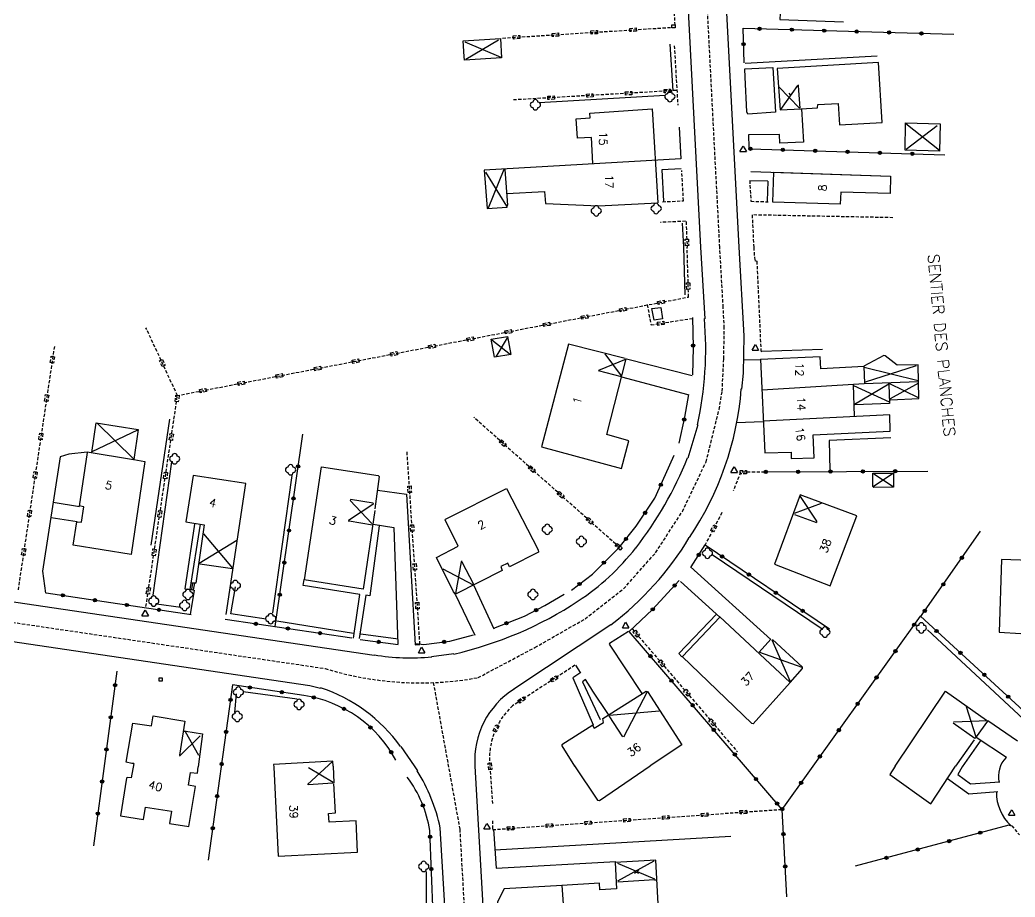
# Model space of a CAD drawing. Header units: millimetres. Extents: x 115992 to 117000, y 129000 to 130003.
# Drawn here: x 116763 to 116916.6, y 129149.7 to 129285.1 of the extents above; entities that cross this region are included whole.
import ezdxf
from ezdxf.enums import TextEntityAlignment as Align

# ---------------------------------------------------------------- set-up
doc = ezdxf.new("R2010")
doc.units = ezdxf.units.MM
doc.linetypes.add('DASHED', pattern=[0.75, 0.5, -0.25])
for name, color, linetype in [('W0001', 6, 'DASHED'), ('W0008', 7, 'CONTINUOUS'), ('W0100', 7, 'CONTINUOUS'), ('W0112', 1, 'DASHED'), ('W0300', 7, 'CONTINUOUS'), ('W0310', 3, 'CONTINUOUS'), ('W0322', 7, 'CONTINUOUS'), ('W0471', 7, 'CONTINUOUS'), ('W0989', 7, 'CONTINUOUS'), ('W0991', 7, 'CONTINUOUS')]:
    doc.layers.add(name, color=color, linetype=linetype)
doc.styles.get("Standard").update_dxf_attribs({"font": 'romans.shx', "width": 0.85})

msp = doc.modelspace()

# ---------------------------------------------------------------- linework, layer by layer
at = {"layer": 'W0001'}
for points in [[(116871, 129250), (116866.83, 129330.22), (116866.98, 129339.43), (116870.06, 129359.64), (116873.38, 129375.61)], [(116870.9, 129224.99), (116871.37, 129227.78), (116871.61, 129232.81), (116871.7, 129237.52), (116871.53, 129240.74), (116871, 129250)]]:
    msp.add_lwpolyline(points, dxfattribs=at)
for points in [[(116626.15, 129250), (116633.57, 129223.48, 0.323668), (116652.72, 129208.25), (116810.07, 129185.01, 0.120776), (116833.69, 129183.6), (116842.46, 129188.25), (116850.21, 129192.67), (116856.15, 129197.3), (116861.1, 129202.88), (116865.23, 129209.24), (116868.88, 129216.89), (116870.9, 129224.99)], [(116826.78, 129182.83), (116830.86, 129160.23), (116833.78, 129108.72, -0.320576), (116815.92, 129079.1), (116769.12, 129063.51, -0.177705), (116741.46, 129065.48), (116643.54, 129118.26, -0.345306), (116630.22, 129153.08), (116634.82, 129193.22), (116640.68, 129212.77)]]:
    msp.add_lwpolyline(points, format="xyb", dxfattribs=at)
at = {"layer": 'W0008'}
for points in [[(116867.05, 129360.01), (116864.17, 129342.11), (116863.85, 129336.86), (116863.96, 129328), (116868.04, 129250)], [(116873.07, 129359.28), (116870.07, 129340.83), (116869.73, 129336.6), (116869.74, 129330.25), (116873.96, 129250)], [(116868.04, 129250), (116868.67, 129238.96)], [(116873.96, 129250), (116874.73, 129236.34), (116874.63, 129230.59), (116874.37, 129228.12)], [(116867.59, 129222.62), (116866.06, 129217.48)], [(116817.67, 129187), (116651.65, 129211.53)], [(116650.59, 129205.08), (116653.11, 129205.25), (116807.7, 129182.39), (116809.38, 129182)], [(116854.18, 129191.75), (116839.2, 129181.83)], [(116829.93, 129187.27), (116826.5, 129186.79)], [(116821.77, 129173), (116823.83, 129170.01)], [(116823.83, 129170.01), (116824.33, 129169.23)], [(116833.19, 129169.95), (116836.65, 129109.7), (116836.63, 129103.35)], [(116827.8, 129160.42), (116830.91, 129107.86), (116830.93, 129105.51)]]:
    msp.add_lwpolyline(points, dxfattribs=at)
for centre, radius, start, end in [((116814.27, 129234.33), 54.56, 347.6074, 4.9165), ((116826.44, 129232.01), 48.04, 326.081, 355.3881), ((116812.11, 129239.28), 58.15, 322.1529, 338.0099), ((116824.82, 129230.31), 48.48, 307.2982, 328.8206), ((116828.63, 129226.63), 37.34, 303.3421, 321.9313), ((116816.86, 129244.59), 58.82, 282.8441, 303.3022), ((116823.22, 129221), 34.34, 260.7202, 275.5353), ((116801.58, 129158.51), 24.79, 35.6735, 71.7081), ((116846.18, 129170.82), 13.01, 122.1202, 183.8368), ((116799.87, 129154.26), 28.66, 12.4009, 31.5265)]:
    msp.add_arc(centre, radius, start, end, dxfattribs=at)
at = {"layer": 'W0100'}
for points in [[(116831.53, 129279.42), (116831.41, 129281.84), (116837.17, 129282.19), (116837.32, 129279.2), (116831.57, 129278.86), (116831.53, 129279.42)], [(116883.56, 129271.38), (116886.08, 129271.49), (116886.11, 129272.03), (116889.26, 129272.16), (116889.48, 129268.88), (116896.09, 129269.25), (116895.49, 129278.5), (116879.88, 129277.57), (116880.3, 129271.2), (116883.56, 129271.38)], [(116904.91, 129264.84), (116899.6, 129264.97), (116899.68, 129269.19), (116905, 129269.03), (116904.91, 129264.84)], [(116879.35, 129261.59), (116897.36, 129260.95), (116897.32, 129258.3), (116889.71, 129258.51), (116889.59, 129256.66), (116879.19, 129256.97), (116879.35, 129261.59)], [(116860.87, 129238.73), (116860.53, 129240.54), (116861.88, 129240.72), (116862.16, 129238.97), (116860.87, 129238.73)], [(116836.25, 129233.05), (116835.72, 129235.81), (116838.24, 129236.22), (116838.74, 129233.45), (116836.25, 129233.05)], [(116894.78, 129212.96), (116894.6, 129213.1), (116894.62, 129215.16), (116897.79, 129215.17), (116897.83, 129212.99), (116894.78, 129212.96)], [(116830.21, 129196.46), (116829.92, 129196.82), (116827.26, 129202.15), (116830.64, 129203.86), (116828.62, 129207.94), (116828.66, 129208.07), (116838.1, 129212.79), (116842.95, 129203.3), (116843.01, 129202.94), (116838.52, 129200.7), (116838.27, 129201.25), (116837.2, 129200.76), (116837.43, 129200.14), (116830.21, 129196.46)], [(116888.04, 129197.74), (116892.15, 129208.54), (116883.43, 129211.78), (116879.44, 129201.11), (116888.04, 129197.74)]]:
    msp.add_lwpolyline(points, close=True, dxfattribs=at)
for points in [[(116831.65, 129281.67), (116837.21, 129279.33)], [(116836.86, 129281.94), (116831.78, 129278.97)], [(116880.13, 129274.75), (116883.28, 129271.45)], [(116882.99, 129274.94), (116880.35, 129271.26)], [(116883.12, 129275.04), (116883.12, 129274.85)], [(116883.12, 129274.88), (116883.35, 129271.48)], [(116881.66, 129273.76), (116881.85, 129273.51)], [(116851.41, 129262.94), (116851.18, 129266.93), (116849.04, 129266.82), (116848.85, 129269.82), (116850.97, 129269.95), (116850.93, 129270.7), (116860.56, 129271.35), (116861.46, 129256.83)], [(116899.72, 129269.07), (116904.93, 129264.96)], [(116904.58, 129268.74), (116899.76, 129265.07)], [(116864.72, 129268.52), (116864.97, 129263.65), (116834.65, 129261.91), (116835.11, 129256), (116838.16, 129256.18), (116838.22, 129256.53)], [(116834.84, 129261.58), (116838.08, 129256.34)], [(116837.67, 129262.02), (116835.26, 129256.05)], [(116837.83, 129262.02), (116838.21, 129256.47)], [(116875.78, 129261.71), (116897.36, 129260.96), (116897.32, 129258.3), (116889.71, 129258.51), (116889.59, 129256.66), (116879.19, 129256.97), (116879.35, 129261.58)], [(116838.13, 129258.29), (116843.93, 129258.59), (116844.09, 129256.76), (116852.27, 129256.4), (116861.46, 129256.83)], [(116835.8, 129235.74), (116838.69, 129233.48)], [(116838.17, 129236.02), (116836.45, 129233.1)], [(116856.38, 129232.83), (116847.65, 129235.06), (116843.5, 129219.19), (116855.81, 129215.88), (116856.94, 129220.14), (116853.54, 129221.1), (116856.54, 129232.77)], [(116853.27, 129233.55), (116855.78, 129230.15)], [(116897.33, 129226.47), (116901.73, 129226.68), (116901.63, 129231.88), (116898.37, 129231.79), (116896.53, 129233.26), (116896.33, 129233.31), (116893.25, 129231.63)], [(116852.35, 129231.03), (116856.61, 129232.78)], [(116893.27, 129231.61), (116886.62, 129231.23), (116886.52, 129233.11), (116877.26, 129232.67), (116877.93, 129218.26), (116882, 129218.39), (116882.04, 129217.39), (116885.55, 129217.53), (116885.44, 129221.08), (116897.3, 129221.61), (116897.23, 129224.16), (116877.68, 129223.19)], [(116901.33, 129231.72), (116893.46, 129229.18)], [(116852.22, 129231), (116855.8, 129230.05)], [(116893.22, 129231.58), (116893.35, 129229.04)], [(116893.3, 129231.52), (116901.62, 129229.44)], [(116901.6, 129229.26), (116893.27, 129228.94), (116877.52, 129227.94)], [(116891.59, 129228.78), (116891.75, 129223.92)], [(116891.65, 129228.69), (116897.17, 129226.16)], [(116897.08, 129228.87), (116891.81, 129225.76)], [(116897.11, 129228.85), (116897.19, 129225.92), (116891.84, 129225.68)], [(116897.11, 129228.85), (116897.11, 129229.04), (116901.7, 129226.77)], [(116901.65, 129229.02), (116897.3, 129226.6)], [(116774.05, 129218.34), (116774.75, 129222.93), (116781.22, 129221.9), (116780.55, 129217.26), (116782.25, 129216.95), (116780.16, 129202.6), (116771.2, 129204.03), (116771.75, 129207.66), (116772.46, 129207.59), (116772.82, 129209.94), (116772.11, 129210.09)], [(116774.87, 129222.86), (116780.52, 129217.35)], [(116781.1, 129221.78), (116774.08, 129218.42)], [(116773.36, 129218.31), (116772.11, 129210.08)], [(116773.35, 129218.42), (116780.49, 129217.28)], [(116806.88, 129198.68), (116809.54, 129216.13), (116818.27, 129214.79), (116818.4, 129214.64), (116817.76, 129209.66)], [(116897.68, 129215.02), (116894.7, 129213.04)], [(116894.76, 129215.05), (116897.78, 129213.07)], [(116794.81, 129193.32), (116797.82, 129213.55), (116789.71, 129214.79), (116788.6, 129207.65), (116791.43, 129207.17), (116790.14, 129198.2), (116789.34, 129198.19)], [(116817.61, 129210.44), (116813.7, 129207.82)], [(116817.52, 129210.52), (116814, 129211.11), (116813.93, 129210.87)], [(116813.97, 129210.91), (116817.29, 129207.38)], [(116886.66, 129210.45), (116882.47, 129208.9)], [(116883.42, 129211.56), (116885.93, 129207.76), (116885.93, 129207.53)], [(116817.75, 129209.38), (116815.93, 129197.26), (116806.87, 129198.67)], [(116882.54, 129208.79), (116885.93, 129207.55)], [(116789.94, 129207.26), (116788.44, 129197.29)], [(116790.79, 129207.26), (116789.22, 129197.22)], [(116813.64, 129207.8), (116813.83, 129207.8)], [(116813.8, 129207.77), (116817.39, 129207.19)], [(116791.31, 129205.8), (116795.81, 129200.49)], [(116796.46, 129204.76), (116790.65, 129201.22)], [(116790.72, 129201.18), (116795.8, 129200.46)], [(116831.07, 129201.48), (116830.2, 129196.59)], [(116831.1, 129201.64), (116831.2, 129201.45)], [(116831.2, 129201.48), (116832.98, 129198.02)], [(116828.24, 129200.4), (116832.91, 129197.93)], [(116789.59, 129198.18), (116789.44, 129197.19)], [(116789.9, 129198.18), (116789.71, 129197.15)], [(116788.44, 129197.29), (116789.22, 129197.22), (116789.44, 129197.19), (116789.89, 129197.12)], [(116870.95, 129193.03), (116881.84, 129182.85), (116876.13, 129176.5), (116875.93, 129176.52), (116865.18, 129186.88)], [(116871.01, 129192.94), (116865.22, 129186.84)], [(116878.9, 129189.54), (116877.08, 129187.54)], [(116879.03, 129189.41), (116881.86, 129183)], [(116879.16, 129189.51), (116883.74, 129185.28), (116883.74, 129185.01), (116881.79, 129182.84)], [(116877.14, 129187.52), (116883.65, 129185.2)], [(116851.38, 129176.19), (116851.63, 129175.79), (116853.05, 129176.67), (116852.94, 129177.29), (116859.64, 129181.53), (116859.84, 129181.45), (116865.13, 129173.23), (116860.25, 129169.97), (116860.25, 129169.97)], [(116859.77, 129181.41), (116856.15, 129174.43)], [(116898.08, 129169.95), (116905.83, 129181.5), (116912.16, 129177.03)], [(116861.65, 129178.45), (116853.96, 129177.76)], [(116909.02, 129179.13), (116910.51, 129174.46)], [(116780.55, 129170.33), (116780.25, 129170.38), (116779.39, 129170.57), (116780.42, 129176.58), (116783.29, 129176.17), (116783.55, 129177.69), (116788.43, 129176.87), (116787.58, 129171.63)], [(116856.04, 129174.46), (116853.92, 129177.73)], [(116907.04, 129176.62), (116910.38, 129174.27), (116910.63, 129174.46)], [(116912.38, 129176.94), (116907.08, 129176.73)], [(116912.31, 129176.9), (116910.58, 129174.46)], [(116916.95, 129173.82), (116912.38, 129176.94)], [(116788.21, 129175.36), (116788.62, 129175.34)], [(116788.49, 129175.28), (116790.52, 129171.63)], [(116788.59, 129175.33), (116791.17, 129174.94), (116790.48, 129169.86)], [(116851.39, 129176.29), (116846.6, 129173.25), (116846.62, 129173.1), (116848.58, 129169.96)], [(116790.81, 129174.6), (116787.6, 129171.48)], [(116910.27, 129174.01), (116907.37, 129169.92)], [(116780.55, 129170.33), (116780.16, 129168.14), (116779.55, 129168.2), (116779.44, 129168.07), (116778.5, 129162.29), (116782.03, 129161.71), (116782.35, 129163.63), (116786.35, 129162.98), (116786.06, 129161.08), (116789.02, 129160.63), (116790.06, 129166.79), (116789, 129167.03), (116789.32, 129168.97), (116790.4, 129168.87), (116790.48, 129169.86)], [(116811.3, 129169.95), (116811.28, 129170.74), (116802.12, 129170.22), (116802.18, 129169.81)], [(116811.28, 129170.74), (116807.37, 129167.14)], [(116802.18, 129169.81), (116802.82, 129156.06), (116815.1, 129156.66), (116814.87, 129161.52), (116810.7, 129161.32), (116810.59, 129162.62), (116811.69, 129162.74), (116811.43, 129167.26)], [(116807.53, 129169.73), (116811.34, 129167.45)], [(116811.3, 129169.95), (116811.43, 129167.36)], [(116848.57, 129169.97), (116852.12, 129164.69), (116852.45, 129164.65), (116860.25, 129169.97)], [(116898.08, 129169.95), (116897.26, 129168.66), (116903.57, 129164.13), (116907.37, 129169.92)], [(116811.28, 129167.34), (116807.44, 129167.08)], [(116854.87, 129155.1), (116855.08, 129151), (116852.51, 129150.88), (116852.42, 129151.88), (116846.64, 129151.54), (116847.22, 129143.05), (116861.77, 129143.87), (116861.13, 129155.45), (116854.84, 129155.08)], [(116855.19, 129154.99), (116858.01, 129153.79)], [(116860.84, 129155.31), (116855.22, 129152.18)], [(116858.14, 129153.59), (116857.82, 129153.4)], [(116858.14, 129153.58), (116858.43, 129153.42)], [(116858.53, 129153.93), (116858.26, 129153.67)], [(116858.27, 129153.7), (116860.93, 129152.54)], [(116860.9, 129152.4), (116855.28, 129152.07)], [(116860.9, 129152.4), (116861.28, 129152.4)]]:
    msp.add_lwpolyline(points, dxfattribs=at)
at = {"layer": 'W0112'}
for p, q in [((116863.59, 129283.84), (116863.59, 129284.34)), ((116863.59, 129284.34), (116864.09, 129284.34)), ((116864.09, 129284.34), (116864.09, 129283.84)), ((116839.13, 129282.62), (116840.13, 129282.69)), ((116839.16, 129282.12), (116839.13, 129282.62)), ((116840.13, 129282.69), (116840.16, 129282.19)), ((116845.12, 129283), (116846.12, 129283.07)), ((116845.15, 129282.51), (116845.12, 129283)), ((116846.15, 129282.57), (116845.15, 129282.51)), ((116846.12, 129283.07), (116846.15, 129282.57)), ((116851.11, 129283.39), (116852.1, 129283.45)), ((116851.14, 129282.89), (116851.11, 129283.39)), ((116852.14, 129282.95), (116851.14, 129282.89)), ((116852.1, 129283.45), (116852.14, 129282.95)), ((116857.09, 129283.77), (116858.09, 129283.83)), ((116857.13, 129283.27), (116857.09, 129283.77)), ((116858.12, 129283.33), (116857.13, 129283.27)), ((116858.09, 129283.83), (116858.12, 129283.33)), ((116864.09, 129283.84), (116863.59, 129283.84)), ((116840.16, 129282.19), (116839.16, 129282.12)), ((116844.44, 129273.29), (116845.44, 129273.35)), ((116844.47, 129272.79), (116844.44, 129273.29)), ((116845.44, 129273.35), (116845.47, 129272.85)), ((116850.43, 129273.64), (116851.43, 129273.69)), ((116850.46, 129273.14), (116850.43, 129273.64)), ((116851.46, 129273.19), (116850.46, 129273.14)), ((116851.43, 129273.69), (116851.46, 129273.19)), ((116856.42, 129273.98), (116857.42, 129274.04)), ((116856.45, 129273.48), (116856.42, 129273.98)), ((116857.45, 129273.54), (116856.45, 129273.48)), ((116857.42, 129274.04), (116857.45, 129273.54)), ((116862.41, 129274.33), (116863.41, 129274.39)), ((116862.44, 129273.83), (116862.41, 129274.33)), ((116863.44, 129273.89), (116862.44, 129273.83)), ((116863.41, 129274.39), (116863.44, 129273.89)), ((116845.47, 129272.85), (116844.47, 129272.79)), ((116865.66, 129251.24), (116866.16, 129251.26)), ((116865.7, 129250.24), (116865.66, 129251.24)), ((116866.2, 129250.26), (116865.7, 129250.24)), ((116866.16, 129251.26), (116866.2, 129250.26)), ((116865.87, 129244.5), (116866.37, 129244.51)), ((116865.9, 129243.5), (116865.87, 129244.5)), ((116866.37, 129244.51), (116866.4, 129243.51)), ((116866.4, 129243.51), (116865.9, 129243.5)), ((116861.4, 129241.65), (116862.39, 129241.84)), ((116861.5, 129241.16), (116861.4, 129241.65)), ((116862.48, 129241.35), (116861.5, 129241.16)), ((116862.39, 129241.84), (116862.48, 129241.35)), ((116849.62, 129239.38), (116850.6, 129239.57)), ((116849.71, 129238.89), (116849.62, 129239.38)), ((116850.6, 129239.57), (116850.7, 129239.08)), ((116855.51, 129240.52), (116856.49, 129240.71)), ((116855.61, 129240.03), (116855.51, 129240.52)), ((116856.59, 129240.22), (116855.61, 129240.03)), ((116856.49, 129240.71), (116856.59, 129240.22)), ((116843.73, 129238.25), (116844.71, 129238.44)), ((116843.82, 129237.76), (116843.73, 129238.25)), ((116844.8, 129237.95), (116843.82, 129237.76)), ((116844.71, 129238.44), (116844.8, 129237.95)), ((116850.7, 129239.08), (116849.71, 129238.89)), ((116861.36, 129238.44), (116862.35, 129238.59)), ((116861.44, 129237.94), (116861.36, 129238.44)), ((116862.42, 129238.1), (116861.44, 129237.94)), ((116862.35, 129238.59), (116862.42, 129238.1)), ((116837.84, 129237.12), (116838.82, 129237.31)), ((116837.93, 129236.63), (116837.84, 129237.12)), ((116838.91, 129236.81), (116837.93, 129236.63)), ((116838.82, 129237.31), (116838.91, 129236.81)), ((116826.05, 129234.85), (116827.03, 129235.04)), ((116826.15, 129234.36), (116826.05, 129234.85)), ((116827.03, 129235.04), (116827.13, 129234.55)), ((116831.94, 129235.98), (116832.93, 129236.17)), ((116832.04, 129235.49), (116831.94, 129235.98)), ((116833.02, 129235.68), (116832.04, 129235.49)), ((116832.93, 129236.17), (116833.02, 129235.68)), ((116820.16, 129233.71), (116821.14, 129233.9)), ((116820.26, 129233.22), (116820.16, 129233.71)), ((116821.24, 129233.41), (116820.26, 129233.22)), ((116821.14, 129233.9), (116821.24, 129233.41)), ((116827.13, 129234.55), (116826.15, 129234.36)), ((116767.66, 129232.21), (116767.81, 129233.2)), ((116768.15, 129232.13), (116767.66, 129232.21)), ((116767.81, 129233.2), (116768.3, 129233.12)), ((116768.3, 129233.12), (116768.15, 129232.13)), ((116784.52, 129232.49), (116784.97, 129232.7)), ((116784.94, 129231.58), (116784.52, 129232.49)), ((116785.39, 129231.79), (116784.94, 129231.58)), ((116784.97, 129232.7), (116785.39, 129231.79)), ((116814.27, 129232.58), (116815.25, 129232.77)), ((116814.36, 129232.09), (116814.27, 129232.58)), ((116815.35, 129232.28), (116814.36, 129232.09)), ((116815.25, 129232.77), (116815.35, 129232.28)), ((116802.49, 129230.31), (116803.47, 129230.5)), ((116802.58, 129229.82), (116802.49, 129230.31)), ((116803.47, 129230.5), (116803.56, 129230.01)), ((116808.38, 129231.44), (116809.36, 129231.63)), ((116808.47, 129230.95), (116808.38, 129231.44)), ((116809.45, 129231.14), (116808.47, 129230.95)), ((116809.36, 129231.63), (116809.45, 129231.14)), ((116796.59, 129229.18), (116797.58, 129229.36)), ((116796.69, 129228.68), (116796.59, 129229.18)), ((116797.67, 129228.87), (116796.69, 129228.68)), ((116797.58, 129229.36), (116797.67, 129228.87)), ((116803.56, 129230.01), (116802.58, 129229.82)), ((116766.77, 129226.27), (116766.92, 129227.26)), ((116766.92, 129227.26), (116767.42, 129227.19)), ((116767.42, 129227.19), (116767.27, 129226.2)), ((116786.91, 129226.2), (116787.05, 129227.19)), ((116787.05, 129227.19), (116787.55, 129227.12)), ((116787.55, 129227.12), (116787.4, 129226.13)), ((116790.7, 129228.04), (116791.68, 129228.23)), ((116790.8, 129227.55), (116790.7, 129228.04)), ((116791.78, 129227.74), (116790.8, 129227.55)), ((116791.68, 129228.23), (116791.78, 129227.74)), ((116767.27, 129226.2), (116766.77, 129226.27)), ((116787.4, 129226.13), (116786.91, 129226.2)), ((116765.89, 129220.34), (116766.04, 129221.33)), ((116766.04, 129221.33), (116766.53, 129221.26)), ((116766.53, 129221.26), (116766.38, 129220.27)), ((116786.02, 129220.27), (116786.17, 129221.26)), ((116786.17, 129221.26), (116786.66, 129221.18)), ((116786.66, 129221.18), (116786.51, 129220.2)), ((116766.38, 129220.27), (116765.89, 129220.34)), ((116786.51, 129220.2), (116786.02, 129220.27)), ((116836.95, 129219.93), (116837.29, 129220.3)), ((116837.7, 129219.26), (116836.95, 129219.93)), ((116837.29, 129220.3), (116838.03, 129219.63)), ((116838.03, 129219.63), (116837.7, 129219.26)), ((116765, 129214.41), (116765.15, 129215.39)), ((116765.15, 129215.39), (116765.65, 129215.32)), ((116765.65, 129215.32), (116765.5, 129214.33)), ((116785.13, 129214.34), (116785.28, 129215.32)), ((116785.28, 129215.32), (116785.77, 129215.25)), ((116785.77, 129215.25), (116785.63, 129214.26)), ((116841.43, 129215.93), (116841.76, 129216.3)), ((116842.17, 129215.26), (116841.43, 129215.93)), ((116841.76, 129216.3), (116842.51, 129215.64)), ((116842.51, 129215.64), (116842.17, 129215.26)), ((116874.13, 129215.55), (116875.13, 129215.55)), ((116874.13, 129215.05), (116874.13, 129215.55)), ((116875.13, 129215.05), (116874.13, 129215.05)), ((116875.13, 129215.55), (116875.13, 129215.05)), ((116765.5, 129214.33), (116765, 129214.41)), ((116785.63, 129214.26), (116785.13, 129214.34)), ((116822.84, 129213.15), (116823.34, 129213.19)), ((116822.9, 129212.16), (116822.84, 129213.15)), ((116823.4, 129212.19), (116822.9, 129212.16)), ((116823.34, 129213.19), (116823.4, 129212.19)), ((116845.9, 129211.93), (116846.24, 129212.3)), ((116846.65, 129211.27), (116845.9, 129211.93)), ((116846.24, 129212.3), (116846.98, 129211.64)), ((116846.98, 129211.64), (116846.65, 129211.27)), ((116764.12, 129208.47), (116764.27, 129209.46)), ((116764.27, 129209.46), (116764.76, 129209.39)), ((116764.76, 129209.39), (116764.61, 129208.4)), ((116784.24, 129208.4), (116784.39, 129209.39)), ((116784.39, 129209.39), (116784.89, 129209.32)), ((116784.89, 129209.32), (116784.74, 129208.33)), ((116764.61, 129208.4), (116764.12, 129208.47)), ((116784.74, 129208.33), (116784.24, 129208.4)), ((116823.24, 129207.17), (116823.74, 129207.2)), ((116823.3, 129206.17), (116823.24, 129207.17)), ((116823.74, 129207.2), (116823.8, 129206.2)), ((116850.38, 129207.93), (116850.71, 129208.31)), ((116851.12, 129207.27), (116850.38, 129207.93)), ((116850.71, 129208.31), (116851.46, 129207.64)), ((116851.46, 129207.64), (116851.12, 129207.27)), ((116869.61, 129206.31), (116870.07, 129207.2)), ((116870.07, 129207.2), (116870.52, 129206.96)), ((116823.8, 129206.2), (116823.3, 129206.17)), ((116870.05, 129206.08), (116869.61, 129206.31)), ((116870.52, 129206.96), (116870.05, 129206.08)), ((116854.85, 129203.94), (116855.18, 129204.31)), ((116855.18, 129204.31), (116855.93, 129203.64)), ((116763.23, 129202.54), (116763.38, 129203.53)), ((116763.73, 129202.46), (116763.23, 129202.54)), ((116763.38, 129203.53), (116763.88, 129203.45)), ((116763.88, 129203.45), (116763.73, 129202.46)), ((116783.36, 129202.47), (116783.5, 129203.46)), ((116783.5, 129203.46), (116784, 129203.38)), ((116784, 129203.38), (116783.85, 129202.39)), ((116855.6, 129203.27), (116854.85, 129203.94)), ((116855.93, 129203.64), (116855.6, 129203.27)), ((116783.85, 129202.39), (116783.36, 129202.47)), ((116823.64, 129201.18), (116824.14, 129201.21)), ((116823.7, 129200.18), (116823.64, 129201.18)), ((116824.14, 129201.21), (116824.2, 129200.22)), ((116824.2, 129200.22), (116823.7, 129200.18)), ((116782.47, 129196.53), (116782.62, 129197.52)), ((116782.96, 129196.46), (116782.47, 129196.53)), ((116782.62, 129197.52), (116783.11, 129197.45)), ((116783.11, 129197.45), (116782.96, 129196.46)), ((116824.04, 129195.19), (116824.54, 129195.23)), ((116824.1, 129194.2), (116824.04, 129195.19)), ((116824.54, 129195.23), (116824.6, 129194.23)), ((116824.6, 129194.23), (116824.1, 129194.2)), ((116857.6, 129190.61), (116857.98, 129190.93)), ((116858.25, 129189.85), (116857.6, 129190.61)), ((116857.98, 129190.93), (116858.63, 129190.17)), ((116858.63, 129190.17), (116858.25, 129189.85)), ((116861.51, 129186.05), (116861.89, 129186.37)), ((116862.16, 129185.29), (116861.51, 129186.05)), ((116861.89, 129186.37), (116862.54, 129185.61)), ((116862.54, 129185.61), (116862.16, 129185.29)), ((116784.45, 129183.06), (116784.45, 129183.56)), ((116784.45, 129183.56), (116784.95, 129183.56)), ((116784.95, 129183.06), (116784.45, 129183.06)), ((116784.95, 129183.56), (116784.95, 129183.06)), ((116844.88, 129183.36), (116845.72, 129183.9)), ((116845.15, 129182.94), (116844.88, 129183.36)), ((116845.99, 129183.48), (116845.15, 129182.94)), ((116845.72, 129183.9), (116845.99, 129183.48)), ((116865.41, 129181.49), (116865.79, 129181.82)), ((116866.06, 129180.73), (116865.41, 129181.49)), ((116865.79, 129181.82), (116866.44, 129181.06)), ((116866.44, 129181.06), (116866.06, 129180.73)), ((116839.85, 129180.09), (116840.69, 129180.64)), ((116840.12, 129179.67), (116839.85, 129180.09)), ((116840.96, 129180.22), (116840.12, 129179.67)), ((116840.69, 129180.64), (116840.96, 129180.22)), ((116869.31, 129176.93), (116869.69, 129177.26)), ((116869.96, 129176.17), (116869.31, 129176.93)), ((116869.69, 129177.26), (116870.34, 129176.5)), ((116870.34, 129176.5), (116869.96, 129176.17)), ((116836.03, 129175.42), (116836.45, 129176.33)), ((116836.49, 129175.21), (116836.03, 129175.42)), ((116836.45, 129176.33), (116836.91, 129176.12)), ((116836.91, 129176.12), (116836.49, 129175.21)), ((116835.23, 129170.39), (116835.72, 129170.44)), ((116835.34, 129169.39), (116835.23, 129170.39)), ((116835.72, 129170.44), (116835.84, 129169.45)), ((116835.84, 129169.45), (116835.34, 129169.39)), ((116868.13, 129162.66), (116869.13, 129162.73)), ((116868.16, 129162.16), (116868.13, 129162.66)), ((116869.13, 129162.73), (116869.16, 129162.23)), ((116874.12, 129163.08), (116875.11, 129163.14)), ((116874.15, 129162.58), (116874.12, 129163.08)), ((116875.15, 129162.65), (116874.15, 129162.58)), ((116875.11, 129163.14), (116875.15, 129162.65)), ((116844.19, 129160.99), (116845.19, 129161.06)), ((116845.19, 129161.06), (116845.22, 129160.56)), ((116850.17, 129161.41), (116851.17, 129161.47)), ((116850.21, 129160.91), (116850.17, 129161.41)), ((116851.17, 129161.47), (116851.21, 129160.98)), ((116856.16, 129161.82), (116857.16, 129161.89)), ((116856.19, 129161.32), (116856.16, 129161.82)), ((116857.19, 129161.39), (116856.19, 129161.32)), ((116857.16, 129161.89), (116857.19, 129161.39)), ((116862.14, 129162.24), (116863.14, 129162.31)), ((116862.18, 129161.74), (116862.14, 129162.24)), ((116863.18, 129161.81), (116862.18, 129161.74)), ((116863.14, 129162.31), (116863.18, 129161.81)), ((116869.16, 129162.23), (116868.16, 129162.16)), ((116838.2, 129160.57), (116839.2, 129160.64)), ((116838.24, 129160.07), (116838.2, 129160.57)), ((116839.23, 129160.14), (116838.24, 129160.07)), ((116839.2, 129160.64), (116839.23, 129160.14)), ((116844.22, 129160.49), (116844.19, 129160.99)), ((116845.22, 129160.56), (116844.22, 129160.49)), ((116851.21, 129160.98), (116850.21, 129160.91))]:
    msp.add_line(p, q, dxfattribs=at)
for points in [[(116863.57, 129294.45), (116864.04, 129284.34)], [(116837.46, 129282.27), (116863.6, 129283.93)], [(116863.97, 129281.1), (116864.51, 129271.93)], [(116864.35, 129274.19), (116838.96, 129272.72)], [(116862.15, 129257.02), (116865.4, 129257.16), (116865.12, 129261.83)], [(116875.62, 129260.31), (116875.8, 129257.1), (116878.47, 129257.02)], [(116897.73, 129254.56), (116875.99, 129254.99), (116876.24, 129250)], [(116865.72, 129254.01), (116861.85, 129253.83)], [(116865.79, 129253.96), (116865.96, 129250)], [(116787.17, 129227.11), (116866.18, 129242.32), (116865.96, 129250)], [(116876.24, 129250), (116876.39, 129247.94), (116876.72, 129247.85), (116877.34, 129234.03), (116877.48, 129233.94)], [(116859.78, 129241.15), (116860.4, 129238.03), (116866.77, 129239.03)], [(116782.43, 129194.57), (116787.29, 129227.11), (116782.43, 129237.58)], [(116768.29, 129234.71), (116762.67, 129197.06)], [(116855.49, 129203.7), (116833.02, 129223.78)], [(116824.72, 129188.73), (116822.72, 129218.66)], [(116877.95, 129215.3), (116874.21, 129215.3), (116873.09, 129212.43)], [(116871.34, 129209.07), (116868.72, 129204.08)], [(116857.5, 129191.11), (116873.73, 129172.16)], [(116835.93, 129161.53), (116835.93, 129160.16), (116880.62, 129163.28)], [(116915.67, 129160.85), (116916.06, 129160.76), (116917.26, 129159.33)]]:
    msp.add_lwpolyline(points, dxfattribs=at)
msp.add_lwpolyline([(116848.64, 129185.5), (116839.03, 129179.27, 0.241424), (116835.53, 129169.91), (116835.91, 129163.93)], format="xyb", dxfattribs=at)
at = {"layer": 'W0300'}
for centre, start, end in [((116862.9, 129273.24), 90, 270), ((116863.3, 129273.64), 0, 180), ((116863.7, 129273.24), 270, 90), ((116842.14, 129271.98), 90, 270), ((116842.54, 129272.38), 0, 180), ((116842.94, 129271.98), 270, 90), ((116863.3, 129272.84), 180, 0), ((116842.54, 129271.58), 180, 0), ((116851.93, 129256.01), 0, 180), ((116860.78, 129255.98), 90, 270), ((116861.18, 129256.38), 0, 180), ((116861.58, 129255.98), 270, 90), ((116851.53, 129255.61), 90, 270), ((116851.93, 129255.21), 180, 0), ((116852.33, 129255.61), 270, 90), ((116861.18, 129255.58), 180, 0), ((116786.86, 129217.77), 0, 180), ((116786.46, 129217.37), 90, 270), ((116786.86, 129216.97), 180, 0), ((116787.26, 129217.37), 270, 90), ((116804.75, 129216.07), 0, 180), ((116804.35, 129215.67), 90, 270), ((116804.75, 129215.27), 180, 0), ((116805.15, 129215.67), 270, 90), ((116844.36, 129206.88), 0, 180), ((116843.96, 129206.48), 90, 270), ((116844.36, 129206.08), 180, 0), ((116844.76, 129206.48), 270, 90), ((116849.24, 129204.61), 90, 270), ((116849.64, 129205.01), 0, 180), ((116849.64, 129204.21), 180, 0), ((116850.04, 129204.61), 270, 90), ((116868.7, 129202.79), 90, 270), ((116869.1, 129203.19), 0, 180), ((116869.5, 129202.79), 270, 90), ((116869.1, 129202.39), 180, 0), ((116795.83, 129197.81), 90, 270), ((116796.23, 129198.21), 0, 180), ((116796.63, 129197.81), 270, 90), ((116788.5, 129196.44), 90, 270), ((116788.9, 129196.84), 0, 180), ((116789.3, 129196.44), 270, 90), ((116796.23, 129197.41), 180, 0), ((116841.75, 129196.44), 90, 270), ((116842.15, 129196.84), 0, 180), ((116842.55, 129196.44), 270, 90), ((116783.22, 129195.42), 90, 270), ((116783.62, 129195.82), 0, 180), ((116783.62, 129195.02), 180, 0), ((116784.02, 129195.42), 270, 90), ((116787.99, 129194.74), 90, 270), ((116788.39, 129195.14), 0, 180), ((116788.9, 129196.04), 180, 0), ((116788.79, 129194.74), 270, 90), ((116842.15, 129196.04), 180, 0), ((116788.39, 129194.34), 180, 0), ((116801.68, 129193.1), 0, 180), ((116801.28, 129192.7), 90, 270), ((116801.68, 129192.3), 180, 0), ((116802.08, 129192.7), 270, 90), ((116902.11, 129191.67), 0, 180), ((116886.82, 129190.62), 90, 270), ((116887.22, 129191.02), 0, 180), ((116887.22, 129190.22), 180, 0), ((116887.62, 129190.62), 270, 90), ((116901.71, 129191.27), 90, 270), ((116902.11, 129190.87), 180, 0), ((116902.51, 129191.27), 270, 90), ((116796.29, 129181.36), 90, 270), ((116796.69, 129181.76), 0, 180), ((116797.09, 129181.36), 270, 90), ((116796.69, 129180.96), 180, 0), ((116805.66, 129179.48), 90, 270), ((116806.06, 129179.88), 0, 180), ((116806.46, 129179.48), 270, 90), ((116796.12, 129177.61), 90, 270), ((116796.52, 129178.01), 0, 180), ((116796.92, 129177.61), 270, 90), ((116806.06, 129179.08), 180, 0), ((116796.52, 129177.21), 180, 0), ((116825.3, 129154.87), 0, 180), ((116824.9, 129154.47), 90, 270), ((116825.3, 129154.07), 180, 0), ((116825.7, 129154.47), 270, 90)]:
    msp.add_arc(centre, 0.4, start, end, dxfattribs=at)
at = {"layer": 'W0310'}
for points in [[(116863.81, 129274.12), (116863.33, 129281.32)], [(116843.14, 129272.33), (116862.58, 129273.47)], [(116865.18, 129253.74), (116865.4, 129250)], [(116865.4, 129250), (116865.63, 129242.66)], [(116786.05, 129223.49), (116783.18, 129204.04)], [(116783.55, 129196.31), (116786.42, 129216.88)], [(116802, 129193.6), (116805, 129214.79)], [(116886.82, 129191.06), (116869.84, 129202.53)], [(116801, 129192.6), (116795.51, 129193.47), (116796.26, 129197.59)], [(116787.79, 129194.44), (116784.05, 129194.94)], [(116802.63, 129192.35), (116814.48, 129190.48)], [(116815.61, 129190.36), (116821.35, 129189.61)], [(116917.89, 129177.21), (116903.08, 129190.96)], [(116796.17, 129178.23), (116796.42, 129181.1)], [(116797.42, 129181.47), (116805.78, 129180.35)], [(116825.7, 129153.68), (116825.7, 129148.82)]]:
    msp.add_lwpolyline(points, dxfattribs=at)
for points in [[(116915.19, 129171.29, 0.252464), (116914.1, 129167.44, 1.223697)], [(116913.72, 129165.97, 0.22397), (116915.95, 129160.8, 1.112691)]]:
    msp.add_lwpolyline(points, format="xyb", dxfattribs=at)
at = {"layer": 'W0322'}
for points in [[(116874.75, 129278.47), (116874.6, 129283.79), (116907.12, 129282.85)], [(116875.69, 129265.2), (116905.72, 129264.26)], [(116866.77, 129239.15), (116866.89, 129234.54), (116866.77, 129230.3)], [(116864.72, 129219.79), (116865.6, 129223.78), (116866.22, 129227.27)], [(116802.38, 129191.48), (116806.62, 129221.15)], [(116848.12, 129197.1), (116851.37, 129199.59), (116855.49, 129203.7), (116858.11, 129206.95), (116860.98, 129211.31), (116862.6, 129214.93), (116863.97, 129217.92)], [(116878, 129215.34), (116903.09, 129215.47)], [(116902, 129192.98), (116911.24, 129206.2)], [(116866.6, 129200.71), (116868.72, 129204.08), (116887.94, 129191.11)], [(116864.74, 129198.59), (116860.62, 129194.1), (116857, 129190.74)], [(116767.04, 129196.69), (116789.38, 129193.32)], [(116836.14, 129191.24), (116840.88, 129193.11), (116844, 129194.73), (116847, 129196.47)], [(116794.64, 129192.6), (116814.23, 129189.73)], [(116824.09, 129188.86), (116825.34, 129188.73), (116829.34, 129189.23), (116832.96, 129190.23)], [(116881.37, 129149.81), (116880.62, 129163.28), (116857.03, 129190.71)], [(116815.48, 129189.48), (116821.35, 129188.73)], [(116777.95, 129184.59), (116774.33, 129157.66)], [(116915.61, 129160.86), (116891.9, 129154.5)]]:
    msp.add_lwpolyline(points, dxfattribs=at)
for points in [[(116880.62, 129163.28), (116901.96, 129193.08), (116919.81, 129176.74), (116920.12, 129176.47, -0.102553), (116923.81, 129177.13, 0.175569)], [(116821.01, 129170.88, 0.234359), (116806.78, 129180.85), (116795.8, 129182.47), (116792.05, 129155.42)], [(116826.75, 129147.06), (116826.25, 129160.03, 0.11835), (116822.76, 129168.26, 1.380151)]]:
    msp.add_lwpolyline(points, format="xyb", dxfattribs=at)
for centre, radius in [((116877.14, 129283.71), 0.25), ((116877.14, 129283.71), 0.15), ((116882.13, 129283.57), 0.25), ((116882.13, 129283.57), 0.15), ((116887.13, 129283.42), 0.25), ((116887.13, 129283.42), 0.15), ((116892.13, 129283.28), 0.25), ((116892.13, 129283.28), 0.15), ((116897.13, 129283.14), 0.25), ((116897.13, 129283.14), 0.15), ((116902.13, 129282.99), 0.25), ((116902.13, 129282.99), 0.15), ((116874.67, 129281.33), 0.25), ((116874.67, 129281.33), 0.15), ((116875.73, 129265.2), 0.25), ((116875.73, 129265.2), 0.15), ((116880.73, 129265.04), 0.25), ((116880.73, 129265.04), 0.15), ((116885.73, 129264.88), 0.25), ((116885.73, 129264.88), 0.15), ((116890.72, 129264.73), 0.25), ((116890.72, 129264.73), 0.15), ((116895.72, 129264.57), 0.25), ((116895.72, 129264.57), 0.15), ((116900.72, 129264.42), 0.25), ((116900.72, 129264.42), 0.15), ((116866.88, 129234.84), 0.25), ((116866.88, 129234.84), 0.15), ((116865.52, 129223.42), 0.25), ((116865.52, 129223.42), 0.15), ((116805.91, 129216.2), 0.25), ((116805.91, 129216.2), 0.15), ((116878.09, 129215.34), 0.25), ((116878.09, 129215.34), 0.15), ((116883.09, 129215.37), 0.25), ((116883.09, 129215.37), 0.15), ((116888.09, 129215.39), 0.25), ((116888.09, 129215.39), 0.15), ((116893.09, 129215.42), 0.25), ((116893.09, 129215.42), 0.15), ((116898.09, 129215.44), 0.25), ((116898.09, 129215.44), 0.15), ((116861.9, 129213.37), 0.25), ((116861.9, 129213.37), 0.15), ((116805.2, 129211.25), 0.25), ((116805.2, 129211.25), 0.15), ((116859.47, 129209.02), 0.25), ((116859.47, 129209.02), 0.15), ((116804.5, 129206.3), 0.25), ((116804.5, 129206.3), 0.15), ((116856.52, 129204.99), 0.25), ((116856.52, 129204.99), 0.15), ((116867.75, 129202.54), 0.25), ((116867.75, 129202.54), 0.15), ((116871.36, 129202.3), 0.25), ((116803.79, 129201.35), 0.25), ((116803.79, 129201.35), 0.15), ((116853.12, 129201.34), 0.25), ((116853.12, 129201.34), 0.15), ((116871.36, 129202.3), 0.15), ((116908.37, 129202.1), 0.25), ((116908.37, 129202.1), 0.15), ((116875.5, 129199.5), 0.25), ((116875.5, 129199.5), 0.15), ((116849.36, 129198.05), 0.25), ((116849.36, 129198.05), 0.15), ((116864.04, 129197.83), 0.25), ((116864.04, 129197.83), 0.15), ((116905.51, 129198), 0.25), ((116905.51, 129198), 0.15), ((116769.6, 129196.3), 0.25), ((116769.6, 129196.3), 0.15), ((116803.08, 129196.4), 0.25), ((116803.08, 129196.4), 0.15), ((116879.65, 129196.7), 0.25), ((116879.65, 129196.7), 0.15), ((116774.55, 129195.55), 0.25), ((116774.55, 129195.55), 0.15), ((116779.49, 129194.81), 0.25), ((116779.49, 129194.81), 0.15), ((116784.44, 129194.06), 0.25), ((116784.44, 129194.06), 0.15), ((116842.64, 129194.02), 0.25), ((116842.64, 129194.02), 0.15), ((116860.66, 129194.14), 0.25), ((116860.66, 129194.14), 0.15), ((116883.79, 129193.91), 0.25), ((116883.79, 129193.91), 0.15), ((116902.64, 129193.9), 0.25), ((116902.64, 129193.9), 0.15), ((116799.39, 129191.9), 0.25), ((116799.39, 129191.9), 0.15), ((116838.08, 129192), 0.25), ((116838.08, 129192), 0.15), ((116901.02, 129191.77), 0.25), ((116901.02, 129191.77), 0.15), ((116804.34, 129191.18), 0.25), ((116804.34, 129191.18), 0.15), ((116809.29, 129190.46), 0.25), ((116809.29, 129190.46), 0.15), ((116904.46, 129190.79), 0.25), ((116904.46, 129190.79), 0.15), ((116818.34, 129189.12), 0.25), ((116818.34, 129189.12), 0.15), ((116828.46, 129189.12), 0.25), ((116828.46, 129189.12), 0.15), ((116860.29, 129186.92), 0.25), ((116898.11, 129187.7), 0.25), ((116898.11, 129187.7), 0.15), ((116908.15, 129187.41), 0.25), ((116908.15, 129187.41), 0.15), ((116860.29, 129186.92), 0.15), ((116911.84, 129184.04), 0.25), ((116911.84, 129184.04), 0.15), ((116777.66, 129182.44), 0.25), ((116777.66, 129182.44), 0.15), ((116863.55, 129183.13), 0.25), ((116863.55, 129183.13), 0.15), ((116895.2, 129183.64), 0.25), ((116895.2, 129183.64), 0.15), ((116798.46, 129182.08), 0.25), ((116798.46, 129182.08), 0.15), ((116803.4, 129181.35), 0.25), ((116803.4, 129181.35), 0.15), ((116795.48, 129180.18), 0.25), ((116795.48, 129180.18), 0.15), ((116808.34, 129180.55), 0.25), ((116808.34, 129180.55), 0.15), ((116866.81, 129179.34), 0.25), ((116866.81, 129179.34), 0.15), ((116892.29, 129179.57), 0.25), ((116892.29, 129179.57), 0.15), ((116915.53, 129180.66), 0.25), ((116915.53, 129180.66), 0.15), ((116813, 129178.79), 0.25), ((116813, 129178.79), 0.15), ((116776.99, 129177.48), 0.25), ((116776.99, 129177.48), 0.15), ((116794.79, 129175.23), 0.25), ((116794.79, 129175.23), 0.15), ((116817.07, 129175.91), 0.25), ((116817.07, 129175.91), 0.15), ((116870.07, 129175.54), 0.25), ((116870.07, 129175.54), 0.15), ((116889.38, 129175.51), 0.25), ((116889.38, 129175.51), 0.15), ((116776.33, 129172.53), 0.25), ((116776.33, 129172.53), 0.15), ((116820.28, 129172.1), 0.25), ((116820.28, 129172.1), 0.15), ((116873.33, 129171.75), 0.25), ((116873.33, 129171.75), 0.15), ((116794.11, 129170.27), 0.25), ((116794.11, 129170.27), 0.15), ((116886.46, 129171.44), 0.25), ((116886.46, 129171.44), 0.15), ((116775.66, 129167.57), 0.25), ((116775.66, 129167.57), 0.15), ((116876.59, 129167.96), 0.25), ((116876.59, 129167.96), 0.15), ((116883.55, 129167.38), 0.25), ((116883.55, 129167.38), 0.15), ((116793.42, 129165.32), 0.25), ((116793.42, 129165.32), 0.15), ((116825.18, 129163.9), 0.25), ((116879.85, 129164.17), 0.25), ((116879.85, 129164.17), 0.15), ((116775, 129162.62), 0.25), ((116775, 129162.62), 0.15), ((116825.18, 129163.9), 0.15), ((116880.64, 129163.31), 0.25), ((116880.64, 129163.31), 0.15), ((116792.74, 129160.37), 0.25), ((116792.74, 129160.37), 0.15), ((116880.83, 129159.46), 0.25), ((116880.83, 129159.46), 0.15), ((116911.21, 129159.68), 0.25), ((116911.21, 129159.68), 0.15), ((116826.29, 129159.05), 0.25), ((116826.29, 129159.05), 0.15), ((116906.39, 129158.39), 0.25), ((116906.39, 129158.39), 0.15), ((116901.56, 129157.09), 0.25), ((116901.56, 129157.09), 0.15), ((116896.73, 129155.8), 0.25), ((116896.73, 129155.8), 0.15), ((116826.48, 129154.06), 0.25), ((116826.48, 129154.06), 0.15), ((116881.11, 129154.47), 0.25), ((116881.11, 129154.47), 0.15)]:
    msp.add_circle(centre, radius, dxfattribs=at)
at = {"layer": 'W0471'}
for p, q in [((116874.1, 129264.75), (116874.6, 129265.62)), ((116874.6, 129265.62), (116875.1, 129264.75)), ((116874.1, 129264.75), (116875.1, 129264.75)), ((116876, 129234.13), (116876.5, 129234.99)), ((116876.5, 129234.99), (116877, 129234.13)), ((116876, 129234.13), (116877, 129234.13)), ((116872.71, 129215.26), (116873.21, 129216.13)), ((116872.71, 129215.26), (116873.71, 129215.26)), ((116873.21, 129216.13), (116873.71, 129215.26)), ((116781.8, 129193.15), (116782.3, 129194.02)), ((116782.3, 129194.02), (116782.8, 129193.15)), ((116781.8, 129193.15), (116782.8, 129193.15)), ((116855.97, 129191.29), (116856.47, 129192.15)), ((116856.47, 129192.15), (116856.97, 129191.29)), ((116855.97, 129191.29), (116856.97, 129191.29)), ((116824.47, 129187.45), (116824.97, 129188.31)), ((116824.47, 129187.45), (116825.47, 129187.45)), ((116824.97, 129188.31), (116825.47, 129187.45)), ((116915.56, 129162.36), (116916.06, 129163.22)), ((116916.06, 129163.22), (116916.56, 129162.36)), ((116834.56, 129160.25), (116835.06, 129161.11)), ((116835.06, 129161.11), (116835.56, 129160.25)), ((116915.56, 129162.36), (116916.56, 129162.36)), ((116834.56, 129160.25), (116835.56, 129160.25))]:
    msp.add_line(p, q, dxfattribs=at)
at = {"layer": 'W0989'}
for points in [[(116880.38, 129287.01), (116880.25, 129285.12), (116890.1, 129284.76)], [(116874.9, 129278.41), (116895.28, 129279.52)], [(116883.6, 129271.36), (116883.91, 129266.2)], [(116880.21, 129267.39), (116875.42, 129267.34)], [(116875.42, 129267.34), (116875.48, 129265.37)], [(116880.27, 129266.05), (116880.21, 129267.39)], [(116883.91, 129266.2), (116880.27, 129266.05)], [(116865.06, 129262.08), (116862.06, 129261.97), (116862.29, 129257.09)], [(116878.42, 129260.19), (116875.63, 129260.27)], [(116878.34, 129257.13), (116878.45, 129260.18)], [(116877.46, 129233.97), (116886.85, 129234.28)], [(116856.61, 129232.78), (116866.75, 129230.22)], [(116877.23, 129232.65), (116874.69, 129232.56)], [(116855.83, 129229.99), (116866.09, 129227.3)], [(116877.68, 129223.07), (116873.58, 129222.9)], [(116897.41, 129220.58), (116887.87, 129220.21), (116888.01, 129215.54)], [(116773.36, 129218.38), (116770.52, 129218.08), (116769.18, 129217.67), (116766.48, 129200.03), (116766.91, 129196.61)], [(116818.15, 129212.55), (116822.64, 129211.92), (116824, 129188.64), (116824.7, 129188.71)], [(116768.08, 129210.65), (116772.17, 129210.02)], [(116767.79, 129208.31), (116771.79, 129207.71)], [(116817.48, 129207.28), (116820.67, 129206.79)], [(116818.43, 129207.04), (116816.96, 129196.23), (116816.35, 129196.32), (116815.34, 129189.62)], [(116820.67, 129206.79), (116821.3, 129188.76)], [(116930.51, 129201.26), (116914.49, 129201.84), (116914.1, 129190.6), (116920.82, 129190.18), (116920.87, 129185.49), (116922.9, 129183.46), (116923.96, 129183.34), (116923.89, 129177.92)], [(116866.47, 129200.7), (116878.9, 129189.49)], [(116806.7, 129197.83), (116806.84, 129198.75)], [(116832.96, 129197.9), (116836.11, 129191.15)], [(116870.99, 129192.95), (116864.92, 129198.41)], [(116789.89, 129197.12), (116789.89, 129197.12), (116789.25, 129193.34)], [(116815.45, 129196.45), (116806.7, 129197.83)], [(116814.44, 129189.71), (116815.45, 129196.45)], [(116830.18, 129196.49), (116833.17, 129190.17)], [(116870.5, 129193.41), (116864.69, 129187.31), (116865.15, 129186.82)], [(116854, 129188.9), (116856.91, 129190.78)], [(116854.02, 129188.94), (116853.95, 129188.74), (116858.96, 129181.14)], [(116849.57, 129184.38), (116848.32, 129183.56), (116851.45, 129176.34), (116851.39, 129176.11)], [(116849.52, 129184.4), (116848.77, 129185.53)], [(116851.35, 129181.63), (116850.25, 129183.29), (116849.82, 129182.97), (116852.52, 129177.15)], [(116853.83, 129177.89), (116851.31, 129181.67)], [(116911.3, 129173.98), (116908.4, 129169.85)], [(116910.6, 129174.4), (116915.24, 129171.34)], [(116908.4, 129169.85), (116907.72, 129168.68)], [(116906.13, 129168.02), (116909.44, 129165.7), (116913.92, 129166.02)], [(116909.72, 129167.18), (116907.74, 129168.6)], [(116914.24, 129167.49), (116909.72, 129167.18)], [(116836.07, 129160.22), (116836.46, 129154.22), (116854.93, 129155.22)], [(116872.68, 129159.11), (116836.26, 129156.98)], [(116846.65, 129151.52), (116837.73, 129151.01), (116836.69, 129148.99), (116837.93, 129127.96), (116838.21, 129123.6)]]:
    msp.add_lwpolyline(points, dxfattribs=at)
msp.add_lwpolyline([(116874.92, 129276.25), (116874.89, 129277.52), (116879.2, 129277.73), (116879.61, 129270.83), (116875.32, 129270.53), (116875.17, 129270.91), (116874.92, 129276.25)], close=True, dxfattribs=at)

# ---------------------------------------------------------------- texts
msp.add_text('SENTIER DES PLANCHES', height=1.75, rotation=275.1356, dxfattribs=at).set_placement((116905.24, 129234.88), align=Align.MIDDLE)
at = {"layer": 'W0991'}
for s, rotation, p in [('15', 269.3407, (116853, 129266.77)), ('17', 269.3407, (116853.92, 129260.13)), ('8', 89.3407, (116886.85, 129259.16)), ('12', 268.5427, (116883.31, 129231.14)), ('1', 73.7527, (116849, 129226.37)), ('14', 272.2841, (116883.57, 129225.84)), ('16', 278.2779, (116883.44, 129221.17)), ('5', 344.0711, (116776.69, 129213.27)), ('4', 344.0711, (116792.75, 129210.57)), ('3', 344.0711, (116811.28, 129207.85)), ('2', 27.4784, (116834.22, 129207.2)), ('38', 70.0665, (116887.32, 129203.95)), ('37', 46.6379, (116875.31, 129183.4)), ('36', 37.2172, (116857.77, 129172.48)), ('40', 344.0711, (116783.9, 129166.88)), ('39', 273.3212, (116805.23, 129162.92))]:
    msp.add_text(s, height=1.25, rotation=rotation, dxfattribs=at).set_placement(p, align=Align.MIDDLE)

doc.saveas('drawing.dxf')
